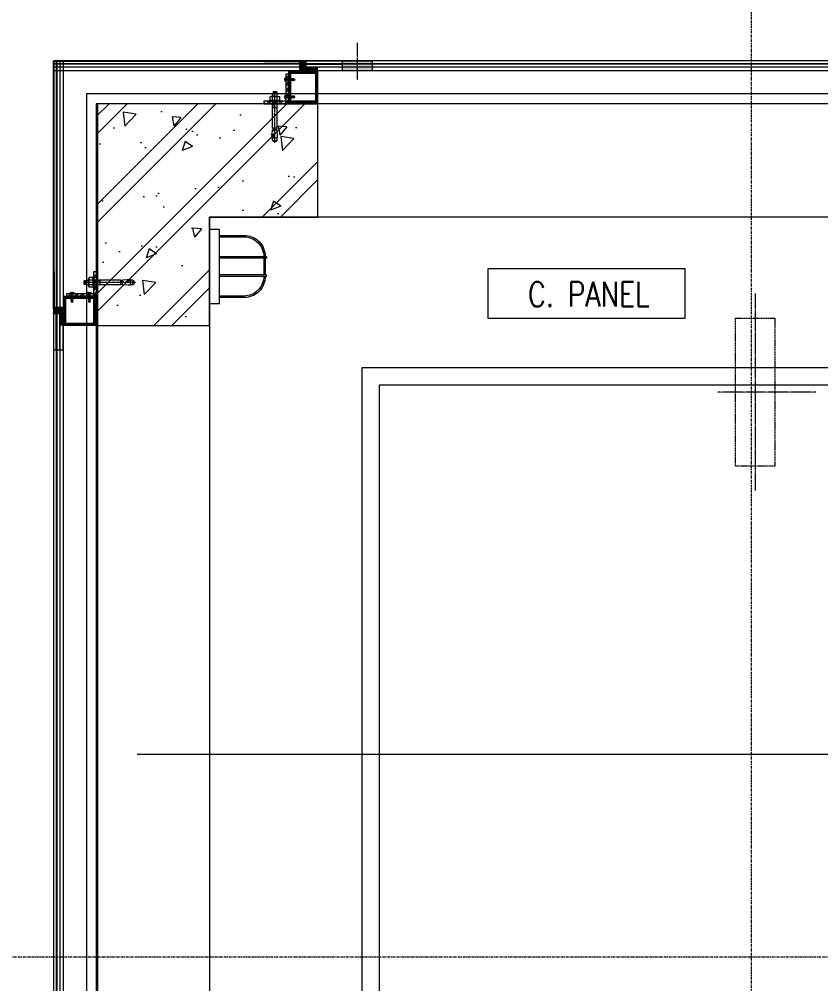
# Model space of a CAD drawing. Header units: millimetres. Extents: x -200069 to 184689, y -19972 to 101699.
# Drawn here: x -1486 to 140, y -55 to 1902 of the extents above; entities that cross this region are included whole.
import ezdxf
from ezdxf.enums import TextEntityAlignment as Align

# ---------------------------------------------------------------- set-up
doc = ezdxf.new("R2010")
doc.units = ezdxf.units.MM
for name, pattern in [('CENTER', [50.8, 31.75, -6.35, 6.35, -6.35]), ('X-45-STST-GRID$0$Grid Line', [9.5, 5, -1.5, 1.5, -1.5]), ('XREF_EL$0$CENTER', [2, 1.25, -0.25, 0.25, -0.25]), ('XREF_EL$0$HIDDEN', [0.375, 0.25, -0.125])]:
    doc.linetypes.add(name, pattern=pattern)
for name, color, linetype, lineweight in [('ARC-LIFT', 2, 'Continuous', 0), ('ARC-LIFT HATCH', 8, 'Continuous', 0), ('ARC_CON-CUT', 130, 'Continuous', 20), ('ARC_HATCH 1', 8, 'Continuous', 0), ('X-45-STST-GRID$0$ARC_AXIS_LINE', 240, 'CENTER', 13), ('X-45-STST-PL-PF$0$ARC_FLOOR', 2, 'Continuous', 5), ('XREF_EL$0$_TU-Arch', 8, 'Continuous', 13), ('XREF_EL$0$_TU-ELE-Center', 2, 'XREF_EL$0$CENTER', 13)]:
    doc.layers.add(name, color=color, linetype=linetype, lineweight=lineweight)
doc.layers.add('XREF_EL$0$_TU-000-TEMP', color=6, linetype='Continuous', lineweight=13, plot=False)
doc.styles.add('XREF_EL$0$TU-ROMANS', font='romans.shx', dxfattribs={"width": 0.8})

# ---------------------------------------------------------------- blocks, each defined once
blk = doc.blocks.new('XREF_EL$0$_TU_EL_Bulk-Head_Top')
for points in [[(-113, 20, -0.414214), (-70, 63), (-20, 63)], [(-110, 20, -0.414214), (-70, 60), (-20, 60)], [(-20, -63), (-70, -63, -0.414214), (-113, -20)], [(-20, -60), (-70, -60, -0.414214), (-110, -20)]]:
    blk.add_lwpolyline(points, format="xyb")
blk.add_lwpolyline([(0, -75), (0, 75), (-20, 75), (-20, -75)], close=True)
for points in [[(-20, 20), (-114.5, 20, 1), (-114.5, 17), (-20, 17)], [(-20, -20), (-114.5, -20, -1), (-114.5, -17), (-20, -17)]]:
    blk.add_lwpolyline(points, format="xyb", close=True)
for points in [[(-113, -17), (-113, 17)], [(-110, -17), (-110, 17)]]:
    blk.add_lwpolyline(points)
blk = doc.blocks.new('XREF_EL$0$m10100')
at = {"linetype": 'XREF_EL$0$CENTER'}
blk.add_line((0, 0), (0, -526.8), dxfattribs=at)
blk.add_line((0, 0), (0, -526.8), dxfattribs=at)
for p, q in [((-28, -74.3), (-24.8, -134.9)), ((-28, -74.3), (-24.8, -134.9)), ((-26.8, -58.8), (-25.2, -54.4)), ((-26.8, -58.8), (-25.2, -54.4)), ((-25.2, -54.4), (-22.1, -50.7)), ((-25.2, -54.4), (-22.1, -50.7)), ((-17.5, -17.6), (-25, -25.1)), ((-17.5, -17.6), (-25, -25.1)), ((25, -25.1), (-25, -25.1)), ((-25, -25.1), (-25, -54)), ((25, -25.1), (-25, -25.1)), ((-25, -25.1), (-25, -54)), ((-25, -47.5), (25, -47.5)), ((-25, -47.5), (25, -47.5)), ((-22.1, -50.7), (-17.9, -48.5)), ((-22.1, -50.7), (-17.9, -48.5)), ((-17.9, -48.5), (-13.2, -47.9)), ((-17.9, -48.5), (-13.2, -47.9)), ((17.5, -17.6), (-17.5, -17.6)), ((17.5, -17.6), (-17.5, -17.6)), ((-13.2, -47.9), (-6, -49.2)), ((-13.2, -47.9), (-6, -49.2)), ((-6, -49.2), (-1.6, -53.4)), ((-6, -49.2), (-1.6, -53.4)), ((-1.6, -53.4), (1, -60.4)), ((-1.6, -53.4), (1, -60.4)), ((1, -60.4), (2.2, -64.6)), ((1, -60.4), (2.2, -64.6)), ((2.2, -64.6), (3.4, -68.7)), ((2.2, -64.6), (3.4, -68.7)), ((3.4, -68.7), (4.4, -87.8)), ((3.4, -68.7), (4.4, -87.8)), ((14.6, -69.9), (13.6, -88.7)), ((14.6, -69.9), (13.6, -88.7)), ((16.4, -64.2), (14.6, -69.9)), ((16.4, -64.2), (14.6, -69.9)), ((18.2, -58.2), (16.4, -64.2)), ((18.2, -58.2), (16.4, -64.2)), ((25, -25.1), (17.5, -17.6)), ((25, -25.1), (17.5, -17.6)), ((20.7, -52.5), (18.2, -58.2)), ((20.7, -52.5), (18.2, -58.2)), ((25.2, -48.5), (20.7, -52.5)), ((25.2, -48.5), (20.7, -52.5)), ((25, -25.1), (25, -48.6)), ((25, -25.1), (25, -48.6)), ((25.2, -48.5), (29.2, -48.7)), ((25.2, -48.5), (29.2, -48.7)), ((27.3, -89.8), (25.2, -134.9)), ((27.3, -89.8), (25.2, -134.9)), ((27.8, -78.9), (27.3, -89.8)), ((27.8, -78.9), (27.3, -89.8)), ((28.5, -64), (27.8, -78.9)), ((28.5, -64), (27.8, -78.9)), ((28.7, -59.5), (28.5, -64)), ((28.7, -59.5), (28.5, -64)), ((29.2, -48.7), (28.7, -59.5)), ((29.2, -48.7), (28.7, -59.5)), ((-25, -148.6), (-25, -422.7)), ((-25, -148.6), (25, -148.6)), ((-25, -148.6), (-25, -422.7)), ((-25, -148.6), (25, -148.6)), ((6.4, -134.9), (-24.8, -134.9)), ((6.4, -134.9), (-24.8, -134.9)), ((-18, -134.9), (-18, -146.7)), ((-18, -134.9), (-18, -146.7)), ((6, -126.5), (6.4, -134.9)), ((6, -126.5), (6.4, -134.9)), ((12.1, -126.5), (11.6, -134.9)), ((12.1, -126.5), (11.6, -134.9)), ((11.6, -134.9), (25.2, -134.9)), ((11.6, -134.9), (25.2, -134.9)), ((18, -134.9), (18, -146.7)), ((18, -134.9), (18, -146.7)), ((25, -148.6), (25, -422.7)), ((25, -148.6), (25, -422.7)), ((-25, -357.6), (25, -357.6)), ((-25, -357.6), (25, -357.6)), ((-20.4, -422.7), (-20.4, -357.6)), ((-20.4, -422.7), (-20.4, -357.6)), ((20.4, -422.7), (20.4, -357.6)), ((20.4, -422.7), (20.4, -357.6)), ((52.5, -422.7), (-52.5, -422.7)), ((-52.5, -422.7), (-52.5, -432.7)), ((52.5, -422.7), (-52.5, -422.7)), ((-52.5, -422.7), (-52.5, -432.7)), ((52.5, -432.7), (-52.5, -432.7)), ((52.5, -432.7), (-52.5, -432.7)), ((-42.5, -432.7), (-49.1, -436.5)), ((-42.5, -432.7), (-49.1, -436.5)), ((-49.1, -436.5), (-49.1, -468.9)), ((-49.1, -436.5), (-49.1, -468.9)), ((-49.1, -437.5), (-49.1, -468.9)), ((-49.1, -437.5), (-49.1, -468.9)), ((-42.5, -472.7), (-49.1, -468.9)), ((-42.5, -472.7), (-49.1, -468.9)), ((42.5, -472.7), (-42.5, -472.7)), ((42.5, -472.7), (-42.5, -472.7)), ((-25, -472.7), (-25, -498.5)), ((-25, -472.7), (-25, -498.5)), ((-24.5, -436.5), (-24.5, -468.9)), ((-24.5, -436.5), (-24.5, -468.9)), ((-20.4, -503.1), (-20.4, -472.7)), ((-20.4, -503.1), (-20.4, -472.7)), ((0, -443.5), (0, -503.5)), ((0, -443.5), (0, -503.5)), ((20.4, -503.1), (20.4, -472.7)), ((20.4, -503.1), (20.4, -472.7)), ((24.5, -436.5), (24.5, -468.9)), ((24.5, -436.5), (24.5, -468.9)), ((25, -472.7), (25, -498.5)), ((25, -472.7), (25, -498.5)), ((42.5, -432.7), (49.1, -436.5)), ((42.5, -432.7), (49.1, -436.5)), ((42.5, -472.7), (49.1, -468.9)), ((42.5, -472.7), (49.1, -468.9)), ((49.1, -436.5), (49.1, -468.9)), ((49.1, -436.5), (49.1, -468.9)), ((49.1, -437.5), (49.1, -468.9)), ((49.1, -437.5), (49.1, -468.9)), ((52.5, -422.7), (52.5, -432.7)), ((52.5, -422.7), (52.5, -432.7)), ((-25, -498.5), (25, -498.5)), ((-25, -498.5), (-18.1, -505.4)), ((-25, -498.5), (25, -498.5)), ((-25, -498.5), (-18.1, -505.4)), ((-18.5, -515.9), (-18.5, -505.4)), ((-18.5, -515.9), (-18.5, -505.4)), ((18.5, -515.9), (-18.5, -515.9)), ((-16, -518.4), (-18.5, -515.9)), ((18.5, -515.9), (-18.5, -515.9)), ((-16, -518.4), (-18.5, -515.9)), ((-18.1, -505.4), (18.1, -505.4)), ((-18.1, -505.4), (18.1, -505.4)), ((-16, -518.4), (16, -518.4)), ((-16, -518.4), (16, -518.4)), ((18.5, -515.9), (16, -518.4)), ((18.5, -515.9), (16, -518.4)), ((25, -498.5), (18.1, -505.4)), ((25, -498.5), (18.1, -505.4)), ((18.5, -515.9), (18.5, -505.4)), ((18.5, -515.9), (18.5, -505.4))]:
    blk.add_line(p, q)
for centre, major_axis, start_param, end_param in [((34.5, -71), (44.2, 44.2), 2.158985, 2.408554), ((34.5, -71), (44.2, 44.2), 2.158985, 2.408554), ((9.1, -87.3), (-3.34, 3.34), 0.892304, 3.615418), ((9.1, -87.3), (-3.34, 3.34), 0.892304, 3.615418), ((-19.9, -146.7), (1.36, 1.36), 3.926991, 5.497787), ((-19.9, -146.7), (1.36, 1.36), 3.926991, 5.497787), ((9, -127), (-2.19, 2.19), 4.077053, 6.918521), ((9, -127), (-2.19, 2.19), 4.077053, 6.918521), ((19.9, -146.7), (-1.36, 1.36), 0.785398, 2.356194), ((19.9, -146.7), (-1.36, 1.36), 0.785398, 2.356194), ((-36.8, -454.4), (-15.3, 15.3), -1.386463, -0.184333), ((-36.8, -454.4), (-15.3, 15.3), -1.386463, -0.184333), ((-36.8, -451), (-15.3, 15.3), 1.75513, 2.957259), ((-36.8, -451), (-15.3, 15.3), 1.75513, 2.957259), ((0, -513.8), (57.3, 57.3), 0.477924, 1.092872), ((0, -513.8), (57.3, 57.3), 0.477924, 1.092872), ((0, -391.6), (57.3, 57.3), 3.619517, 4.234465), ((0, -391.6), (57.3, 57.3), 3.619517, 4.234465), ((36.8, -454.4), (-15.3, 15.3), -1.386463, -0.184333), ((36.8, -454.4), (-15.3, 15.3), -1.386463, -0.184333), ((36.8, -451), (15.3, 15.3), 3.325926, 4.528056), ((36.8, -451), (15.3, 15.3), 3.325926, 4.528056)]:
    blk.add_ellipse(centre, major_axis=major_axis, ratio=1, start_param=start_param, end_param=end_param)
blk = doc.blocks.new('XREF_EL$0$vit pi6')
for p, q in [((-26, -8), (-26, -9)), ((-26, -11), (-26, -9)), ((-8, -3), (-19, -7)), ((-19, -19), (19, -19)), ((-15, -31), (-13, -29)), ((-15, -31), (-10, -35)), ((-15, -31), (15, -35)), ((-15, -42), (-10, -38)), ((-15, -42), (-10, -46)), ((-15, -42), (15, -46)), ((-15, -53), (-10, -49)), ((-15, -53), (-10, -57)), ((-15, -53), (15, -57)), ((-15, -64), (-10, -60)), ((-15, -64), (-10, -68)), ((-15, -64), (15, -68)), ((-15, -75), (-10, -71)), ((-15, -75), (-10, -79)), ((-15, -75), (15, -79)), ((-15, -85), (-10, -82)), ((-15, -85), (-10, -89)), ((-15, -85), (15, -89)), ((-15, -85), (-10, -89)), ((-15, -85), (15, -89)), ((-15, -96), (-10, -92)), ((-15, -96), (-10, -92)), ((-15, -96), (-10, -100)), ((-15, -96), (15, -100)), ((-15, -107), (-10, -103)), ((-15, -107), (-10, -111)), ((-15, -107), (15, -111)), ((-11, -26), (-11, -25)), ((-10, -38), (-10, -35)), ((-10, -35), (10, -39)), ((-10, -38), (10, -42)), ((-10, -49), (-10, -46)), ((-10, -46), (10, -50)), ((-10, -49), (10, -53)), ((-10, -60), (-10, -57)), ((-10, -57), (10, -61)), ((-10, -60), (10, -64)), ((-10, -71), (-10, -68)), ((-10, -68), (10, -72)), ((-10, -71), (10, -75)), ((-10, -82), (-10, -79)), ((-10, -79), (10, -83)), ((-10, -82), (10, -85)), ((-10, -92), (-10, -89)), ((-10, -89), (10, -93)), ((-10, -92), (-10, -89)), ((-10, -89), (10, -93)), ((-10, -92), (10, -96)), ((-10, -92), (10, -96)), ((-10, -103), (-10, -100)), ((-10, -100), (10, -104)), ((-10, -103), (10, -107)), ((-10, -132), (-10, -111)), ((-10, -111), (10, -115)), ((-10, -119), (-10, -114)), ((-2, -11), (-5, -4)), ((2, -11), (5, -4)), ((8, -3), (18, -7)), ((15, -35), (10, -39)), ((10, -42), (10, -39)), ((15, -46), (10, -42)), ((15, -46), (10, -50)), ((10, -53), (10, -50)), ((15, -57), (10, -53)), ((15, -57), (10, -61)), ((10, -64), (10, -61)), ((15, -68), (10, -64)), ((15, -68), (10, -72)), ((10, -75), (10, -72)), ((15, -79), (10, -75)), ((15, -79), (10, -83)), ((10, -85), (10, -83)), ((15, -89), (10, -85)), ((15, -89), (10, -85)), ((15, -89), (10, -93)), ((15, -89), (10, -93)), ((10, -96), (10, -93)), ((10, -96), (10, -93)), ((15, -100), (10, -96)), ((15, -100), (10, -104)), ((10, -107), (10, -104)), ((15, -111), (10, -107)), ((15, -111), (10, -115)), ((10, -132), (10, -115)), ((11, -30), (11, -25)), ((15, -35), (13, -33)), ((26, -9), (26, -11)), ((0, -141), (-10, -132)), ((0, -141), (10, -132))]:
    blk.add_line(p, q)
for centre, radius, start, end in [((-19, -11), 7.5, 180, 270), ((-18, -4), 2.43, 166.95, 262.2911), ((-17, -24), 6.1, 357.5098, 66.501), ((-15, -26), 3.66, 305.4008, 0), ((66, -188), 94.7, 132.5931, 143.1113), ((-7, -5), 2.25, 26.1725, 109.8557), ((0, -9), 2.69, 232.9161, 306.7284), ((191, -224), 208, 150.737, 156.6499), ((4, -124), 5.82, 23.4157, 110.4826), ((7, -5), 2.25, 68.9175, 153.9855), ((17, -24), 6.1, 113.499, 182.4902), ((15, -30), 3.66, 180, 234.5992), ((18, -4), 2.43, 266.5132, 13.05), ((19, -11), 7.5, 270, 0), ((23, -9), 3.75, 0, 16.587)]:
    blk.add_arc(centre, radius, start, end)
blk.add_ellipse((0, -9), major_axis=(26.3, 0), ratio=0.357013, start_param=0.112353, end_param=3.02924)
blk = doc.blocks.new('XREF_EL$0$TU-Arch-HW_001')
h = blk.add_hatch()
h.set_pattern_fill('ANSI32', color=256, scale=0.9, angle=-90, style=0)
h.set_pattern_definition([(315, (-5031.924, 41600.6224), (6.0616729, 6.0616729), []), (315, (-5031.924, 41596.581), (6.0616729, 6.0616729), [])])
h.paths.add_polyline_path([(-60, 0), (-60, -60), (-65, -60), (-65, -5), (-110, -5), (-110, 0)])
h = blk.add_hatch()
h.set_pattern_fill('ANSI32', color=256, style=0)
h.set_pattern_definition([(45, (-3384.27, -45850.668), (6.735192, -6.735192), []), (45, (-3384.27, -45846.178), (6.735192, -6.735192), [])])
h.paths.add_polyline_path([(-4.8, -62.2), (-4.8, -5.1), (-55.2, -5.1), (-55.2, -62.2)], flags=16)
h.paths.add_polyline_path([(-2.8, -64.2), (-2.8, -3.1), (-57.2, -3.1), (-57.2, -64.2)])
h = blk.add_hatch()
h.set_pattern_fill('ANSI37', color=256, scale=0.5, angle=-90)
h.set_pattern_definition([(315, (35920.8903, -33462.1453), (1.122532015, 1.122532015), []), (45, (35920.8903, -33462.1453), (-1.122532015, 1.122532015), [])])
edge = h.paths.add_edge_path()
edge.add_arc((7.3, -70.6), 8.15, -206.3567, -153.6433)
edge.add_line((0, -74.2), (-24.1, -74.2))
edge.add_line((-24.1, -74.2), (-24.1, -87))
edge.add_arc((-29.9, -105.8), 19.7, 72.8381, 107.1619)
edge.add_line((-35.7, -87), (-35.7, -68.5))
edge.add_line((-35.7, -68.5), (-30.9, -68.5))
edge.add_line((-30.9, -68.5), (-30.9, -85))
edge.add_line((-30.9, -85), (-29.1, -85))
edge.add_line((-29.1, -85), (-29.1, -67))
edge.add_line((-29.1, -67), (0, -67))
for p, q in [((-59.7, 0), (-0.3, 0)), ((-60, -66.7), (-60, -0.3)), ((-58.2, -3.1), (-58.2, -64.2)), ((-2.8, -2.1), (-57.2, -2.1)), ((-1.8, -64.2), (-1.8, -3.1)), ((0, -0.3), (0, -66.7)), ((-59.7, -67), (-30.9, -67)), ((-57.2, -65.2), (-2.8, -65.2)), ((-30.9, -67), (-30.9, -85)), ((-29.1, -67), (-0.3, -67)), ((-29.1, -67), (-29.1, -85)), ((50, -67), (-0.3, -67)), ((-30.9, -85), (-29.1, -85)), ((-24.1, -81), (-24.1, -80.2))]:
    blk.add_line(p, q)
for points in [[(-60, 0), (-60, -60), (-65, -60), (-65, -5), (-110, -5), (-110, 0)], [(-2.8, -64.2), (-2.8, -3.1), (-57.2, -3.1), (-57.2, -64.2)], [(-4.8, -62.2), (-4.8, -5.1), (-55.2, -5.1), (-55.2, -62.2)]]:
    blk.add_lwpolyline(points, close=True)
at = {"color": 44}
blk.add_lwpolyline([(-110, -85.5), (-37.2, -85.5), (-37.2, -67), (-30.9, -67), (-30.9, -68.5), (-35.7, -68.5), (-35.7, -87), (-110, -87)], dxfattribs=at)
at = {"color": 2}
for points in [[(50, -74.2), (-24.1, -74.2), (-24.1, -80.2), (50, -80.2)], [(50, -81), (-24.1, -81), (-24.1, -87), (50, -87)]]:
    blk.add_lwpolyline(points, dxfattribs=at)
for centre, radius, start, end in [((-59.7, -0.3), 0.3, 90, 180), ((-0.3, -0.3), 0.3, 0, 90), ((-57.2, -3.1), 1, 90, 180), ((-2.8, -3.1), 1, 0, 90), ((-59.7, -66.7), 0.3, 180, 270), ((-57.2, -64.2), 1, 180, 270), ((-2.8, -64.2), 1, 270, 0), ((7.3, -70.6), 8.15, 153.6433, 206.3567), ((-0.3, -66.7), 0.3, 270, 0), ((-29.9, -105.8), 19.7, 72.8381, 107.1619)]:
    blk.add_arc(centre, radius, start, end)
at = {"layer": 'XREF_EL$0$_TU-000-TEMP'}
for points in [[(50, -67), (50, -87)], [(-110, -85.5), (-110, -87)]]:
    blk.add_lwpolyline(points, dxfattribs=at)
at = {"xscale": -0.2000000000116415, "yscale": 0.2000000000116415, "zscale": 0.2000000000116415}
blk.add_blockref('XREF_EL$0$m10100', (-87.5, 79.5), dxfattribs=at)
at = {"xscale": -0.1496000000042841, "yscale": 0.1496000000042841, "zscale": 0.1496000000042841, "rotation": 90}
for p in [(-67.8, -13.7), (-67.8, -49)]:
    blk.add_blockref('XREF_EL$0$vit pi6', p, dxfattribs=at)
blk = doc.blocks.new('ELEVATOR_CF_45')
at = {"layer": 'ARC_HATCH 1'}
h = blk.add_hatch(dxfattribs=at)
h.set_pattern_fill('CONC-HATCH', color=256, scale=30, angle=180, style=0, pattern_type=2)
h.set_pattern_definition([(230, (2430, -2830), (-215.178, 18.826), [22.5, -247.5]), (175, (2430, -2830), (41.625, -225.658), [18, -198]), (280.4514, (2412.07, -2828.43), (-173.553, -206.832), [19.122, -210.343]), (226.184, (2430, -2890), (-320.172, 49.656), [33.75, -371.25]), (276.636, (2403.32, -2885.86), (-280.4, -292.235), [28.683, -315.514]), (171.184, (2430, -2890), (-280.4, -292.236), [27, -297]), (201, (2400, -2875), (-179.072, 120.786), [22.5, -247.5]), (146, (2400, -2875), (-72.995, -217.545), [18, -198]), (251.4514, (2385.08, -2864.93), (-252.067, -96.759), [19.122, -210.343]), (217.5, (2430, -2830), (-3.648, -99.8682), [0, -195.6, 0, -201, 0, -198.75]), (187.5, (2430, -2830), (-78.921, -118.3235), [0, -114.6, 0, -191.1, 0, -75.75]), (147.5, (2496.9, -2830), (-160.1467, 6.7665), [0, -75, 0, -234, 0, -310.5]), (137.5, (2526.9, -2830), (-174.956, -30.0315), [0, -97.5, 0, -155.4, 0, -220.5]), (225, (2430, -2830), (90.156, -90.156), []), (225, (2430, -2866.75), (90.156, -90.156), [])])
h.paths.add_polyline_path([(230, -230), (450, -230), (450, 0), (0, 0), (0, -450), (230, -450)])
at = {"layer": 'XREF_EL$0$_TU-Arch'}
h = blk.add_hatch(color=256, dxfattribs=at)
h.dxf.hatch_style = 1
h.paths.add_polyline_path([(500, 67), (560, 67), (560, 73), (500, 73)])
h.paths.add_polyline_path([(500, 73.8), (560, 73.8), (560, 79.8), (500, 79.8)])
h.paths.add_polyline_path([(500, 79.8), (560, 79.8), (560, 87), (500, 87)])
h.paths.add_polyline_path([(500, 73), (560, 73), (560, 73.8), (500, 73.8)])
at = {"layer": 'ARC-LIFT', "color": 2}
for points in [[(2747, 87), (-87, 87)], [(-87, 87), (-87, -3147)]]:
    blk.add_lwpolyline(points, dxfattribs=at)
at = {"layer": 'ARC-LIFT'}
blk.add_lwpolyline([(2660, -739.7), (2660, 0), (0, 0), (0, -3060), (2660, -3060), (2660, -1900.3)], dxfattribs=at)
blk.add_lwpolyline([(2430, -230), (230, -230), (230, -2830), (2430, -2830)], close=True, dxfattribs=at)
at = {"layer": 'ARC-LIFT HATCH'}
for p, q in [((540, -535), (2238, -535)), ((575, -570), (2175, -570))]:
    blk.add_line(p, q, dxfattribs=at)
for points in [[(-87, -340), (-87, 87)], [(340, 87), (-87, 87)], [(2747, 81), (-87, 81)], [(2747, 80.2), (-87, 80.2)], [(-85.5, -340), (-85.5, 87)], [(340, 85.5), (-85.5, 85.5)], [(-81, 87), (-81, -3147)], [(-80.2, 87), (-80.2, -3147)], [(-74.2, 87), (-74.2, -3147)], [(2747, 74.2), (-87, 74.2)], [(540, -2105), (540, -535)], [(575, -2070), (575, -570)], [(2583, -1320), (83, -1320)]]:
    blk.add_lwpolyline(points, dxfattribs=at)
for points in [[(2680, 20), (-20, 20), (-20, -3080), (2680, -3080)], [(1195, -435), (1195, -335), (795, -335), (795, -435)]]:
    blk.add_lwpolyline(points, close=True, dxfattribs=at)
at = {"layer": 'ARC-LIFT HATCH', "linetype": 'XREF_EL$0$CENTER'}
for points in [[(1337.5, -385), (1337.5, -785)], [(1460.6, -585), (1260.6, -585)]]:
    blk.add_lwpolyline(points, dxfattribs=at)
at = {"layer": 'ARC-LIFT HATCH', "linetype": 'XREF_EL$0$HIDDEN'}
blk.add_lwpolyline([(1377.5, -435), (1377.5, -735), (1297.5, -735), (1297.5, -435)], close=True, dxfattribs=at)
at = {"layer": 'ARC_CON-CUT'}
blk.add_lwpolyline([(450, -230), (450, 0), (0, 0), (0, -450), (230, -450), (230, -230)], close=True, dxfattribs=at)
at = {"layer": 'XREF_EL$0$_TU-Arch'}
for points in [[(-67, 87), (-67, -3147)], [(2747, 67), (-87, 67)]]:
    blk.add_lwpolyline(points, dxfattribs=at)
blk.add_lwpolyline([(560, 67), (500, 67), (500, 87), (560, 87)], close=True, dxfattribs=at)
at = {"layer": 'XREF_EL$0$_TU-ELE-Center'}
blk.add_line((530, 48.3), (530, 123.8), dxfattribs=at)
at = {"layer": 'ARC-LIFT HATCH', "extrusion": (0, 0, -1), "zscale": -1, "rotation": 180}
blk.add_blockref('XREF_EL$0$TU-Arch-HW_001', (-450, 0), dxfattribs=at)
at = {"layer": 'ARC-LIFT HATCH', "linetype": 'XREF_EL$0$CENTER', "ltscale": 0.1, "rotation": 180}
blk.add_blockref('XREF_EL$0$_TU_EL_Bulk-Head_Top', (230, -330), dxfattribs=at)
at = {"layer": 'ARC-LIFT HATCH', "rotation": 270}
blk.add_blockref('XREF_EL$0$TU-Arch-HW_001', (0, -450), dxfattribs=at)
at = {"layer": 'ARC-LIFT HATCH', "style": 'XREF_EL$0$TU-ROMANS', "width": 0.8}
blk.add_text('C. PANEL', height=50, dxfattribs=at).set_placement((999.7, -386.5), align=Align.MIDDLE_CENTER)

msp = doc.modelspace()

# ---------------------------------------------------------------- linework, layer by layer
at = {"layer": 'X-45-STST-GRID$0$ARC_AXIS_LINE', "linetype": 'X-45-STST-GRID$0$Grid Line'}
for p, q in [((0, -17971.5), (0, 11543.3)), ((-90950.2, 0), (100848.1, 0))]:
    msp.add_line(p, q, dxfattribs=at)
at = {"layer": 'X-45-STST-PL-PF$0$ARC_FLOOR'}
msp.add_lwpolyline([(1330.1, 1730), (-1327.1, 1730), (-1327.1, -1330), (1330.1, -1330)], close=True, dxfattribs=at)

# ---------------------------------------------------------------- block references
at = {"layer": 'ARC-LIFT', "linetype": 'Continuous'}
msp.add_blockref('ELEVATOR_CF_45', (-1330, 1730.3), dxfattribs=at)

doc.saveas('drawing.dxf')
